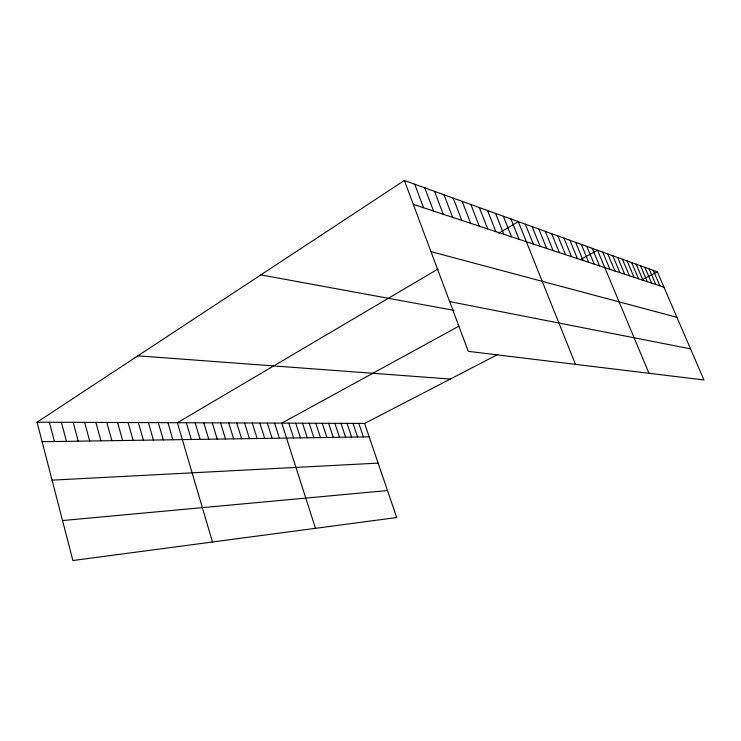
<?xml version="1.0" encoding="UTF-8"?>
<svg xmlns="http://www.w3.org/2000/svg" width="741" height="741" viewBox="0 0 741 741"><rect width="100%" height="100%" fill="white"/><g stroke="black" fill="none" stroke-linecap="round" stroke-linejoin="round"><path stroke-width="1.11" d="M37.05 422.194L364.6 423.444L396.713 517.542L72.887 560.529L37.05 422.194L404.345 180.471L657.323 271.845L703.95 379.966L468.275 351.345L404.345 180.471M438.098 268.964L177.377 422.731L212.472 541.995M498.897 233.1L518.33 221.642L575.451 364.359M458.846 326.188L281.756 423.13L315.471 528.324M580.453 259.609L597.552 250.254L648.977 373.288M364.6 423.444L497.822 354.448M641.808 279.885L657.323 271.845M62.531 520.543L387.506 490.551M52.065 480.149L378.142 463.116M42.107 441.71L369.175 436.847M137.9 355.828L450.324 379.049M260.878 274.883L453.937 310.349M449.657 301.587L690.538 348.854M430.966 251.625L676.931 317.315M413.283 204.359L663.936 287.175M653.247 270.372L659.907 285.85M649.097 268.872L655.804 284.488M644.865 267.344L651.626 283.108M640.557 265.787L647.356 281.7M636.158 264.194L643.012 280.265M631.665 262.573L638.566 278.801M627.09 260.925L634.046 277.301M622.412 259.239L629.424 275.772M617.651 257.516L624.7 274.216M612.779 255.756L619.893 272.623M607.805 253.959L614.974 271.002M602.729 252.125L609.945 269.344M592.254 248.337L599.571 265.908M586.835 246.382L594.217 264.139M581.296 244.382L588.734 262.333M575.637 242.344L583.13 260.48M569.857 240.251L577.406 258.59M563.929 238.111L571.543 256.645M557.871 235.925L565.54 254.663M551.665 233.684L559.399 252.635M545.32 231.387L553.11 250.56M538.818 229.043L546.663 248.43M532.158 226.635L540.069 246.253M525.332 224.171L533.307 244.011M510.938 218.975L519.043 239.306M503.352 216.233L511.522 236.814M495.553 213.417L503.787 234.267M487.55 210.518L495.849 231.637M479.325 207.554L487.698 228.941M470.868 204.497L479.307 226.172M462.171 201.357L470.683 223.319M453.223 198.125L461.81 220.392M444.026 194.8L452.668 217.372M434.541 191.373L443.266 214.26M424.778 187.853L433.578 211.065M414.719 184.213L423.583 207.758M358.839 423.426L363.433 436.931M352.985 423.407L357.588 437.014M347.038 423.38L351.66 437.107M340.99 423.361L345.63 437.19M334.849 423.333L339.498 437.283M328.596 423.306L333.274 437.375M322.242 423.287L326.929 437.468M315.777 423.259L320.492 437.57M309.21 423.231L313.934 437.662M302.523 423.213L307.265 437.764M295.724 423.185L300.476 437.866M288.805 423.157L293.575 437.968M274.587 423.102L279.394 438.181M267.288 423.074L272.114 438.283M259.859 423.046L264.694 438.394M252.292 423.018L257.146 438.515M244.586 422.991L249.448 438.626M236.731 422.963L241.612 438.737M228.728 422.926L233.628 438.857M220.577 422.898L225.486 438.978M212.269 422.861L217.196 439.107M203.803 422.833L208.74 439.228M195.161 422.796L200.107 439.357M186.362 422.768L191.317 439.487M167.929 422.694L172.912 439.765M158.287 422.657L163.279 439.904M148.432 422.62L153.433 440.052M138.372 422.583L143.384 440.2M128.091 422.546L133.111 440.358M117.587 422.5L122.617 440.506M106.852 422.463L111.882 440.673M95.867 422.416L100.915 440.83M84.641 422.379L89.689 440.997M73.155 422.333L78.203 441.173M61.401 422.287L66.449 441.349M49.369 422.24L54.426 441.525"/></g></svg>
